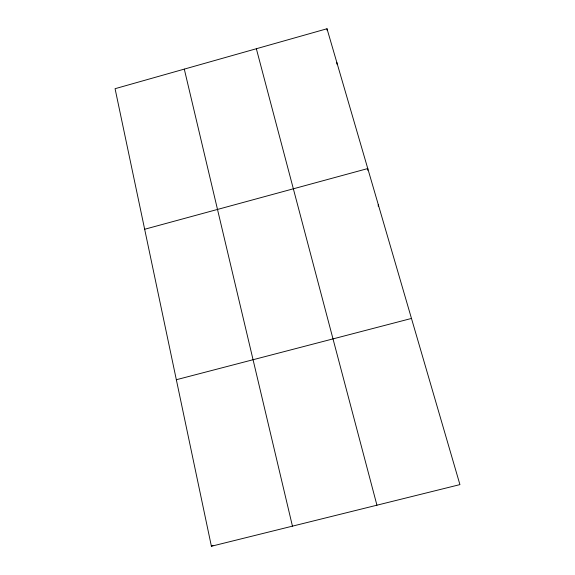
<?xml version="1.0" encoding="UTF-8"?>
<svg xmlns="http://www.w3.org/2000/svg" width="575" height="575" viewBox="0 0 575 575"><rect width="100%" height="100%" fill="white"/><g stroke="black" fill="none" stroke-linecap="round" stroke-linejoin="round"><path stroke-width="0.86" d="M378.228 206.181L378.285 204.628M211.399 546.25L459.928 484.61L327.002 28.75L115.072 88.694L211.399 546.25L212.951 545.38M144.663 229.26L367.77 168.554L367.77 170.301M176.338 379.723L411.47 318.442M256.349 48.731L376.934 505.195M184.295 69.115L292.445 526.147M327.002 28.75L327.161 30.396M336.821 62.423L336.957 64.156"/></g></svg>
